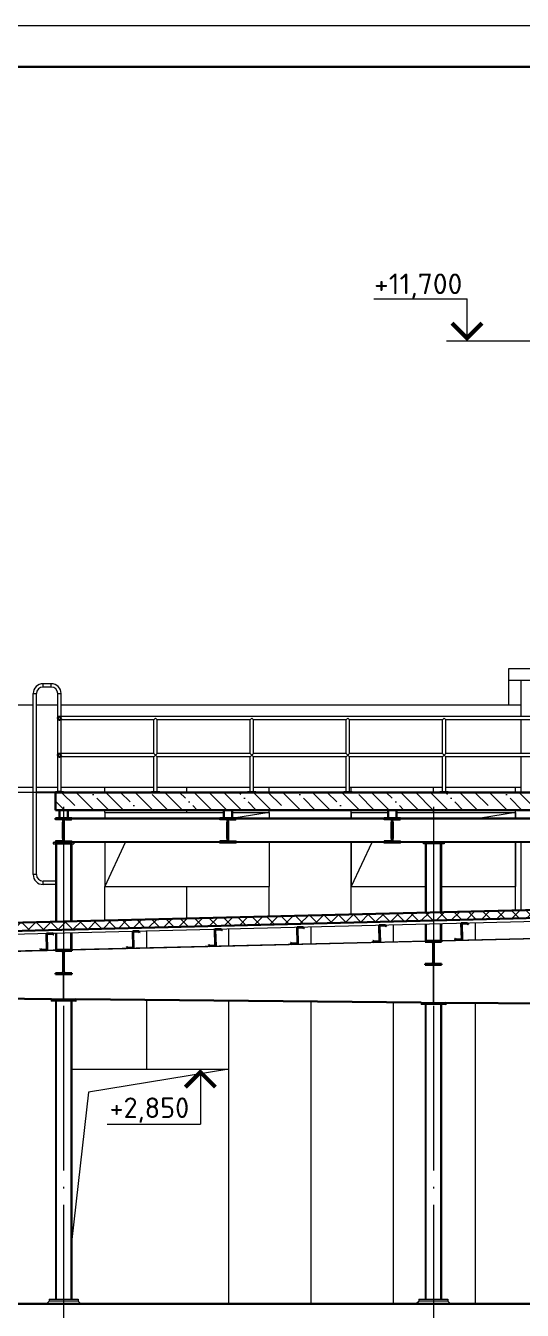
# Model space of a CAD drawing. Extents: x -965262 to 1142518, y -357520 to 71675.
# Drawn here: x -324808 to -318764, y -171602 to -155988 of the extents above; entities that cross this region are included whole.
import ezdxf

# ---------------------------------------------------------------- set-up
doc = ezdxf.new("R2010")
doc.units = 0
doc.header["$LTSCALE"] = 10
doc.linetypes.add('DOTE', pattern=[2.42, 2, -0.2, 0.02, -0.2])
doc.layers.get('0').update_dxf_attribs({"linetype": 'CONTINUOUS', "lineweight": 30})
doc.layers.add('DOTE', color=7, linetype='DOTE', lineweight=9)
doc.styles.add('GOST 2.304', font='isocpeur.ttf', dxfattribs={"width": 0.75, "height": 250})

# ---------------------------------------------------------------- blocks, each defined once
blk = doc.blocks.new('A$C29DB5A72')
at = {"lineweight": 15, "extrusion": (0, 1, 0)}
for p, q in [((1773, 2797), (1773, 2817)), ((1873, 2817), (1773, 2817)), ((1873, 2777), (1873, 2817)), ((1653, 2697), (1673, 2697)), ((1653, 497), (1653, 2697)), ((1673, 2697), (1693, 2697)), ((1693, 497), (1693, 2697)), ((1773, 2777), (1773, 2797)), ((1873, 2777), (1773, 2777)), ((1953, 2697), (1973, 2697)), ((1953, 1507), (1953, 2697)), ((1973, 2697), (1993, 2697)), ((1993, 1507), (1993, 2697)), ((7783, 2417), (1993, 2417)), ((3123, 2377), (1993, 2377)), ((3123, 2377), (3143, 2397)), ((3123, 1967), (3123, 2377)), ((3143, 2397), (3163, 2377)), ((4293, 2377), (3163, 2377)), ((3163, 1967), (3163, 2377)), ((4293, 2377), (4313, 2397)), ((4293, 1967), (4293, 2377)), ((4313, 2397), (4333, 2377)), ((5463, 2377), (4333, 2377)), ((4333, 1967), (4333, 2377)), ((5463, 2377), (5483, 2397)), ((5463, 1967), (5463, 2377)), ((5483, 2397), (5503, 2377)), ((6633, 2377), (5503, 2377)), ((5503, 1967), (5503, 2377)), ((6633, 2377), (6653, 2397)), ((6633, 1967), (6633, 2377)), ((6653, 2397), (6673, 2377)), ((7783, 2377), (6673, 2377)), ((6673, 1967), (6673, 2377)), ((3123, 1967), (1993, 1967)), ((3123, 1927), (1993, 1927)), ((3143, 1947), (3123, 1967)), ((3123, 1927), (3143, 1947)), ((3123, 1507), (3123, 1927)), ((3163, 1967), (3143, 1947)), ((3143, 1947), (3163, 1927)), ((4293, 1967), (3163, 1967)), ((4293, 1927), (3163, 1927)), ((3163, 1507), (3163, 1927)), ((4313, 1947), (4293, 1967)), ((4293, 1927), (4313, 1947)), ((4293, 1507), (4293, 1927)), ((4333, 1967), (4313, 1947)), ((4313, 1947), (4333, 1927)), ((5463, 1967), (4333, 1967)), ((5463, 1927), (4333, 1927)), ((4333, 1507), (4333, 1927)), ((5483, 1947), (5463, 1967)), ((5463, 1927), (5483, 1947)), ((5463, 1507), (5463, 1927)), ((5503, 1967), (5483, 1947)), ((5483, 1947), (5503, 1927)), ((6633, 1967), (5503, 1967)), ((6633, 1927), (5503, 1927)), ((5503, 1507), (5503, 1927)), ((6653, 1947), (6633, 1967)), ((6633, 1927), (6653, 1947)), ((6633, 1507), (6633, 1927)), ((6673, 1967), (6653, 1947)), ((6653, 1947), (6673, 1927)), ((7803, 1967), (6673, 1967)), ((7803, 1927), (6673, 1927)), ((6673, 1507), (6673, 1927)), ((1923, 1497), (1693, 1497)), ((1693, 1494), (1923, 1494)), ((1923, 1507), (1952, 1507)), ((1923, 1497), (1923, 1507)), ((1923, 1494), (1923, 1497)), ((1952, 1497), (1923, 1497)), ((1994, 1507), (1952, 1507)), ((1952, 1497), (1994, 1497)), ((1994, 1507), (2023, 1507)), ((2023, 1497), (1994, 1497)), ((2023, 1497), (2023, 1507)), ((3093, 1507), (3193, 1507)), ((3093, 1497), (3093, 1507)), ((3193, 1497), (3093, 1497)), ((3193, 1497), (3193, 1507)), ((4263, 1507), (4363, 1507)), ((4263, 1497), (4263, 1507)), ((4363, 1497), (4263, 1497)), ((4363, 1497), (4363, 1507)), ((5433, 1507), (5533, 1507)), ((5433, 1497), (5433, 1507)), ((5533, 1497), (5433, 1497)), ((5533, 1497), (5533, 1507)), ((6603, 1507), (6703, 1507)), ((6603, 1497), (6603, 1507)), ((6703, 1497), (6603, 1497)), ((6703, 1497), (6703, 1507)), ((1926, 1161), (1926, 1170)), ((2001, 1161), (1926, 1161)), ((2001, 1170), (2001, 1161)), ((2019, 1135), (2010, 1135)), ((2010, 935), (2010, 1135)), ((2027, 1135), (2036, 1135)), ((2036, 935), (2036, 1135)), ((2046, 1170), (2046, 1161)), ((2046, 1161), (2121, 1161)), ((2121, 1161), (2121, 1170)), ((3923, 1182), (2123, 1182)), ((3923, 1170), (2123, 1170)), ((3926, 1161), (3926, 1170)), ((4001, 1161), (3926, 1161)), ((4001, 1170), (4001, 1161)), ((4019, 1135), (4010, 1135)), ((4010, 935), (4010, 1135)), ((4027, 1135), (4036, 1135)), ((4036, 935), (4036, 1135)), ((4046, 1170), (4046, 1161)), ((4046, 1161), (4121, 1161)), ((4121, 1161), (4121, 1170)), ((5923, 1182), (4123, 1182)), ((5923, 1170), (4123, 1170)), ((5926, 1161), (5926, 1170)), ((6001, 1161), (5926, 1161)), ((6001, 1170), (6001, 1161)), ((6019, 1135), (6010, 1135)), ((6010, 935), (6010, 1135)), ((6027, 1135), (6036, 1135)), ((6036, 935), (6036, 1135)), ((6046, 1170), (6046, 1161)), ((6046, 1161), (6121, 1161)), ((6121, 1161), (6121, 1170)), ((7923, 1182), (6123, 1182)), ((7923, 1170), (6123, 1170)), ((1898, 888), (1898, 873)), ((1923, 888), (1898, 888)), ((1898, 873), (2148, 873)), ((1935, 873), (1923, 873)), ((1923, 873), (1923, -75)), ((2001, 909), (1926, 909)), ((1926, 909), (1926, 900)), ((1926, 879), (1926, 888)), ((2121, 879), (1926, 879)), ((1935, 873), (1935, -75)), ((2001, 900), (2001, 909)), ((2019, 935), (2010, 935)), ((2027, 935), (2036, 935)), ((2046, 909), (2121, 909)), ((2046, 900), (2046, 909)), ((2123, 873), (2111, 873)), ((2111, -70), (2111, 873)), ((2121, 909), (2121, 900)), ((2121, 888), (2121, 879)), ((2123, 900), (3923, 900)), ((2148, 888), (2123, 888)), ((3923, 888), (2123, 888)), ((2123, 873), (2123, -70)), ((2148, 888), (2148, 873)), ((4001, 909), (3926, 909)), ((3926, 909), (3926, 900)), ((3926, 879), (3926, 888)), ((4121, 879), (3926, 879)), ((4001, 900), (4001, 909)), ((4019, 935), (4010, 935)), ((4027, 935), (4036, 935)), ((4046, 909), (4121, 909)), ((4046, 900), (4046, 909)), ((4121, 909), (4121, 900)), ((4121, 888), (4121, 879)), ((4123, 900), (5923, 900)), ((5923, 888), (4123, 888)), ((6001, 909), (5926, 909)), ((5926, 909), (5926, 900)), ((5926, 879), (5926, 888)), ((6121, 879), (5926, 879)), ((6001, 900), (6001, 909)), ((6019, 935), (6010, 935)), ((6027, 935), (6036, 935)), ((6046, 909), (6121, 909)), ((6046, 900), (6046, 909)), ((6121, 909), (6121, 900)), ((6121, 888), (6121, 879)), ((6123, 900), (7923, 900)), ((7923, 888), (6123, 888)), ((6404, 873), (6404, 888)), ((6404, 888), (6654, 888)), ((6654, 873), (6404, 873)), ((6423, 873), (6423, 36)), ((6435, 873), (6423, 873)), ((6435, 873), (6435, 36)), ((6623, 873), (6611, 873)), ((6611, 41), (6611, 873)), ((6623, 873), (6623, 41)), ((6654, 888), (6654, 873)), ((1693, 497), (1653, 497)), ((1773, 377), (1773, 417)), ((1923, 417), (1773, 417)), ((1923, 377), (1773, 377)), ((5874, -321), (5869, -136)), ((5875, -136), (5869, -136)), ((5880, -321), (5875, -136)), ((6423, -104), (6423, -307)), ((6435, -104), (6435, -307)), ((6611, -303), (6611, -100)), ((6623, -99), (6623, -302)), ((6874, -296), (6869, -111)), ((6875, -111), (6869, -111)), ((6880, -296), (6875, -111)), ((-626, -481), (8299, -261)), ((1825, -421), (1821, -236)), ((1827, -236), (1821, -236)), ((1831, -421), (1827, -236)), ((1923, -215), (1923, -418)), ((1935, -215), (1935, -418)), ((2111, -414), (2111, -210)), ((2123, -210), (2123, -413)), ((2875, -395), (2870, -210)), ((2876, -210), (2870, -210)), ((2881, -395), (2876, -210)), ((3874, -370), (3870, -185)), ((3876, -185), (3870, -185)), ((3880, -370), (3876, -185)), ((4876, -160), (4870, -161)), ((4874, -345), (4870, -161)), ((4880, -345), (4876, -160)), ((8299, -270), (6623, -311)), ((1923, -427), (-625, -490)), ((6423, -316), (2123, -422)), ((1874, -1012), (-613, -990)), ((-613, -990), (1874, -1012)), ((-613, -998), (1874, -1020)), ((1874, -1012), (1873, -1027)), ((2173, -1030), (1873, -1027)), ((1873, -1027), (1873, -1042)), ((1873, -1027), (2173, -1030)), ((2173, -1045), (1873, -1042)), ((1874, -1012), (1874, -1012)), ((1874, -1012), (2174, -1015)), ((1924, -1043), (1924, -4663)), ((1936, -4663), (1936, -1043)), ((2112, -1044), (2112, -4663)), ((2124, -1045), (2124, -4663)), ((2174, -1015), (2173, -1030)), ((2173, -1030), (2173, -1045)), ((2174, -1015), (3853, -1030)), ((6373, -1053), (2174, -1015)), ((2174, -1015), (2174, -1015)), ((2174, -1023), (6373, -1061)), ((6373, -1053), (6373, -1053)), ((6373, -1053), (6373, -1068)), ((6373, -1053), (6673, -1056)), ((6373, -1068), (6373, -1083)), ((6373, -1068), (6673, -1071)), ((6673, -1071), (6373, -1068)), ((6673, -1086), (6373, -1083)), ((6423, -1083), (6423, -4663)), ((6435, -4663), (6435, -1083)), ((6611, -1085), (6611, -4663)), ((6623, -1085), (6623, -4663)), ((8299, -1070), (6673, -1056)), ((6673, -1056), (6673, -1071)), ((6673, -1056), (6673, -1056)), ((6673, -1064), (8299, -1078)), ((6673, -1071), (6673, -1086)), ((1849, -4663), (1849, -4688)), ((1849, -4663), (2199, -4663)), ((2199, -4663), (2199, -4688)), ((6348, -4663), (6348, -4688)), ((6348, -4663), (6698, -4663)), ((6698, -4663), (6698, -4688)), ((2199, -4688), (1849, -4688)), ((6698, -4688), (6348, -4688))]:
    blk.add_line(p, q, dxfattribs=at)
at = {"extrusion": (0, 1, 0)}
for p, q in [((1923, 1182), (1923, 1170)), ((2123, 1182), (1923, 1182)), ((1923, 1170), (2019, 1170)), ((2019, 1170), (2019, 900)), ((2027, 1170), (2123, 1170)), ((2027, 900), (2027, 1170)), ((2123, 1170), (2123, 1182)), ((3923, 1182), (3923, 1170)), ((4123, 1182), (3923, 1182)), ((3923, 1170), (4019, 1170)), ((4019, 1170), (4019, 900)), ((4027, 1170), (4123, 1170)), ((4027, 900), (4027, 1170)), ((4123, 1170), (4123, 1182)), ((5923, 1182), (5923, 1170)), ((6123, 1182), (5923, 1182)), ((5923, 1170), (6019, 1170)), ((6019, 1170), (6019, 900)), ((6027, 1170), (6123, 1170)), ((6027, 900), (6027, 1170)), ((6123, 1170), (6123, 1182)), ((1923, 900), (1923, 888)), ((2019, 900), (1923, 900)), ((1923, 888), (2123, 888)), ((2123, 900), (2027, 900)), ((2123, 888), (2123, 900)), ((3923, 900), (3923, 888)), ((4019, 900), (3923, 900)), ((3923, 888), (4123, 888)), ((4123, 900), (4027, 900)), ((4123, 888), (4123, 900)), ((5923, 900), (5923, 888)), ((6019, 900), (5923, 900)), ((5923, 888), (6123, 888)), ((6123, 900), (6027, 900)), ((6123, 888), (6123, 900))]:
    blk.add_line(p, q, dxfattribs=at)
at = {"ltscale": 5}
for p, q in [((6623, -307), (6423, -307)), ((6423, -307), (6423, -319)), ((6623, -319), (6623, -307)), ((2123, -418), (1923, -418)), ((1923, -418), (1923, -430)), ((1923, -430), (1999, -430)), ((2019, -450), (2019, -680)), ((2027, -680), (2027, -450)), ((2047, -430), (2123, -430)), ((2123, -430), (2123, -418)), ((6423, -319), (6499, -319)), ((6519, -339), (6519, -569)), ((6527, -569), (6527, -339)), ((6547, -319), (6623, -319)), ((6499, -589), (6423, -589)), ((6423, -589), (6423, -601)), ((6423, -601), (6623, -601)), ((6623, -589), (6547, -589)), ((6623, -601), (6623, -589)), ((1999, -700), (1923, -700)), ((1923, -700), (1923, -712)), ((1923, -712), (2123, -712)), ((2123, -700), (2047, -700)), ((2123, -712), (2123, -700))]:
    blk.add_line(p, q, dxfattribs=at)
at = {"lineweight": 15}
for p, q in [((6519, -601), (6519, -1054)), ((6527, -1054), (6527, -601)), ((2019, -712), (2019, -1013)), ((2027, -1013), (2027, -712))]:
    blk.add_line(p, q, dxfattribs=at)
for points in [[(2073, 1282), (1973, 1282), (1973, 1182), (2073, 1182)], [(4073, 1282), (3973, 1282), (3973, 1182), (4073, 1182)], [(6073, 1282), (5973, 1282), (5973, 1182), (6073, 1182)]]:
    blk.add_lwpolyline(points, close=True)
for centre in [(1973, 2397), (1973, 1947)]:
    blk.add_circle(centre, 20)
for centre, radius, start, end in [((1773, 2697), 120, 90, 180), ((1873, 2697), 120, 0, 90), ((1773, 2697), 80, 90, 180), ((1873, 2697), 80, 0, 90), ((1773, 497), 120, 180, 270), ((1773, 497), 80, 180, 270)]:
    blk.add_arc(centre, radius, start, end, dxfattribs=at)
at = {"ltscale": 5}
for centre, start, end in [((1999, -450), 0, 90), ((2047, -450), 90, 180), ((6499, -339), 0, 90), ((6547, -339), 90, 180), ((6499, -569), 270, 0), ((6547, -569), 180, 270), ((1999, -680), 270, 0), ((2047, -680), 180, 270)]:
    blk.add_arc(centre, 20, start, end, dxfattribs=at)

msp = doc.modelspace()

# ---------------------------------------------------------------- hatches: boundary and pattern name
at = {"lineweight": 15}
h = msp.add_hatch(dxfattribs=at)
h.set_pattern_fill('ANSI35', color=256, scale=40, angle=90)
h.set_pattern_definition([(135, (-294396.03, -168521.3), (-179.6051, -179.6051), []), (135, (-294396.03, -168341.69), (-179.6051, -179.6051), [317.5, -63.5, 0, -63.5])])
h.paths.add_polyline_path([(-324446, -165521.3), (-318346, -165521.3), (-318346, -165306.3), (-324446, -165306.3)])
h = msp.add_hatch(dxfattribs=at)
h.set_pattern_fill('ANSI37', color=30, scale=40)
h.set_pattern_definition([(45, (-755374.4, -509928.79), (-89.80256, 89.80256), []), (135, (-755374.4, -509928.79), (-89.80256, -89.80256), [])])
h.paths.add_polyline_path([(-336902.4, -167285.4), (-318047.3, -166820.3), (-318050.9, -166720.4), (-336906, -167185.5)])

# ---------------------------------------------------------------- linework, layer by layer
at = {"lineweight": 15, "ltscale": 0.3}
for p, q in [((-320569.4, -159308.2, -3259.8), (-319437, -159308.2, -3259.8)), ((-323814.2, -169340.5, -3259.8), (-322681.8, -169340.5, -3259.8))]:
    msp.add_line(p, q, dxfattribs=at)
at = {"lineweight": 15}
for p, q in [((-319437, -159821.3, -3259.8), (-319437, -159308.2, -3259.8)), ((-318346, -159821.3, -4711.1), (-319688.1, -159821.3, -3259.8)), ((-324716, -164246.3, -3259.8), (-331180.8, -164246.3, -3259.8)), ((-324416, -164246.3, -3259.8), (-324676, -164246.3, -3259.8)), ((-318781, -164246.3, -3259.8), (-324376, -164246.3, -3259.8)), ((-324716, -165246.3, -3259.8), (-331180.8, -165246.3, -3259.8)), ((-324391.8, -165306.3, -3259.8), (-325510.8, -165306.3, -3259.8)), ((-324416, -165246.3, -3259.8), (-324676, -165246.3, -3259.8)), ((-323246, -165246.3, -3259.8), (-324376, -165246.3, -3259.8)), ((-322076, -165246.3, -3259.8), (-323206, -165246.3, -3259.8)), ((-320906, -165246.3, -3259.8), (-322036, -165246.3, -3259.8)), ((-319736, -165246.3, -3259.8), (-320866, -165246.3, -3259.8)), ((-318781, -165246.3, -3259.8), (-319696, -165246.3, -3259.8)), ((-322681.8, -168671.3, -3259.8), (-322681.8, -169340.5, -3259.8)), ((-324520.9, -171491.3, -3259.8), (-324549.6, -171520.1, -3259.8)), ((-324170.9, -171491.3, -3259.8), (-324142.1, -171520.1, -3259.8)), ((-320021, -171491.3, -3259.8), (-320049.8, -171520.1, -3259.8)), ((-319671, -171491.3, -3259.8), (-319642.3, -171520.1, -3259.8))]:
    msp.add_line(p, q, dxfattribs=at)
at = {"color": 30, "lineweight": 15}
for p, q in [((-318446, -163806.3, -3259.8), (-318931, -163806.3, -3259.8)), ((-318446, -163946.3, -3259.8), (-318931, -163946.3, -3259.8)), ((-323846, -165551.3, -3259.8), (-322396, -165551.3, -3259.8)), ((-323846, -165551.3, -3259.8), (-323846, -165621.3, -3259.8)), ((-322296, -165551.3, -3259.8), (-321846, -165551.3, -3259.8)), ((-321846, -165551.3, -3259.8), (-322273.8, -165621.3, -3259.8)), ((-321846, -165551.3, -3259.8), (-321846, -165621.3, -3259.8)), ((-320846, -165551.3, -3259.8), (-320396, -165551.3, -3259.8)), ((-320846, -165551.3, -3259.8), (-320846, -165621.3, -3259.8)), ((-320296, -165551.3, -3259.8), (-318846, -165551.3, -3259.8)), ((-318846, -165551.3, -3259.8), (-319273.8, -165621.3, -3259.8)), ((-318846, -165551.3, -3259.8), (-318846, -165621.3, -3259.8)), ((-323846, -165915.3, -3259.8), (-323846, -166451.3, -3259.8)), ((-323595.9, -165915.3, -3259.8), (-323846, -166451.3, -3259.8)), ((-321846, -165915.3, -3259.8), (-321846, -166451.3, -3259.8)), ((-320846, -165915.3, -3259.8), (-320846, -166451.3, -3259.8)), ((-320595.9, -165915.3, -3259.8), (-320846, -166451.3, -3259.8)), ((-318846, -165915.3, -3259.8), (-318846, -166451.3, -3259.8)), ((-323846, -166451.3, -3259.8), (-321846, -166451.3, -3259.8)), ((-320846, -166451.3, -3259.8), (-319946, -166451.3, -3259.8)), ((-319746, -166451.3, -3259.8), (-318846, -166451.3, -3259.8)), ((-336901.2, -167325.4, -3259.8), (-318045.8, -166860.3, -3259.8)), ((-324245.9, -168671.3, -3259.8), (-322333.5, -168671.3, -3259.8)), ((-322333.5, -168671.3, -3259.8), (-324044.1, -168951.1, -3259.8)), ((-322333.5, -171521.3, -3259.8), (-322333.5, -168671.3, -3259.8)), ((-324044.1, -168951.1, -3259.8), (-324245.9, -170742.6, -3259.8))]:
    msp.add_line(p, q, dxfattribs=at)
at = {"color": 30, "lineweight": 15, "ltscale": 100}
for p, q in [((-318931, -163806.3, -3259.8), (-318931, -164246.3, -3259.8)), ((-318781, -163946.3, -3259.8), (-318781, -164386.3, -3259.8)), ((-318781, -164426.3, -3259.8), (-318781, -164836.3, -3259.8)), ((-318781, -164876.3, -3259.8), (-318781, -165306.3, -3259.8)), ((-318781, -165915.3, -3259.8), (-318781, -166738.4, -3259.8))]:
    msp.add_line(p, q, dxfattribs=at)
at = {"color": 30, "lineweight": 5}
for p, q in [((-323846, -165306.3, -3259.8), (-323846, -165246.3, -3259.8)), ((-322846, -165306.3, -3259.8), (-322846, -165246.3, -3259.8)), ((-321846, -165306.3, -3259.8), (-321846, -165246.3, -3259.8)), ((-320846, -165306.3, -3259.8), (-320846, -165246.3, -3259.8)), ((-319846, -165306.3, -3259.8), (-319846, -165246.3, -3259.8)), ((-318846, -165306.3, -3259.8), (-318846, -165246.3, -3259.8)), ((-323846, -165551.3, -3259.8), (-323846, -165521.3, -3259.8)), ((-322846, -165551.3, -3259.8), (-322846, -165521.3, -3259.8)), ((-321846, -165551.3, -3259.8), (-321846, -165521.3, -3259.8)), ((-320846, -165621.3, -3259.8), (-320846, -165521.3, -3259.8)), ((-319846, -165551.3, -3259.8), (-319846, -165521.3, -3259.8)), ((-318846, -165621.3, -3259.8), (-318846, -165521.3, -3259.8)), ((-320846, -166789.3, -3259.8), (-320846, -165915.3, -3259.8)), ((-318846, -166740, -3259.8), (-318846, -165915.3, -3259.8)), ((-323846, -166863.3, -3259.8), (-323846, -166451.3, -3259.8)), ((-322846, -166838.7, -3259.8), (-322846, -166451.3, -3259.8)), ((-321846, -166814, -3259.8), (-321846, -166451.3, -3259.8)), ((-319333.5, -167095.2, -3259.8), (-319333.5, -166892.1, -3259.8)), ((-323333.5, -167193.8, -3259.8), (-323333.5, -166990.7, -3259.8)), ((-322333.5, -167169.2, -3259.8), (-322333.5, -166966.1, -3259.8)), ((-321333.5, -167144.5, -3259.8), (-321333.5, -166941.4, -3259.8)), ((-320333.5, -167119.8, -3259.8), (-320333.5, -166916.7, -3259.8)), ((-323333.5, -168671.3, -3259.8), (-323333.5, -167833.8, -3259.8)), ((-322333.5, -168671.3, -3259.8), (-322333.5, -167842.8, -3259.8)), ((-321333.5, -171521.3, -3259.8), (-321333.5, -167851.8, -3259.8)), ((-320333.5, -171521.3, -3259.8), (-320333.5, -167860.9, -3259.8)), ((-319333.5, -171521.3, -3259.8), (-319333.5, -167869.9, -3259.8))]:
    msp.add_line(p, q, dxfattribs=at)
at = {"color": 30}
for p, q in [((-336906, -167185.5, -3259.8), (-318050.9, -166720.4, -3259.8)), ((-336902.4, -167285.4, -3259.8), (-318047.3, -166820.3, -3259.8))]:
    msp.add_line(p, q, dxfattribs=at)
for p, q in [((-319506, -166896.3, -3259.8), (-319429.9, -166894.4, -3259.8)), ((-319501.1, -167094.2, -3259.8), (-319506, -166896.3, -3259.8)), ((-319432.2, -166899.6, -3259.8), (-319500.8, -166901.3, -3259.8)), ((-319500.8, -166901.3, -3259.8), (-319495.9, -167099.2, -3259.8)), ((-319422, -166911.1, -3259.8), (-319432.2, -166899.6, -3259.8)), ((-319429.9, -166894.4, -3259.8), (-319418.2, -166907.8, -3259.8)), ((-319418.2, -166907.8, -3259.8), (-319422, -166911.1, -3259.8)), ((-324554.5, -167020.9, -3259.8), (-324478.4, -167019, -3259.8)), ((-324549.5, -167218.7, -3259.8), (-324554.5, -167020.9, -3259.8)), ((-324480.6, -167024.1, -3259.8), (-324549.3, -167025.8, -3259.8)), ((-324549.3, -167025.8, -3259.8), (-324544.3, -167223.7, -3259.8)), ((-324470.4, -167035.6, -3259.8), (-324480.6, -167024.1, -3259.8)), ((-324478.4, -167019, -3259.8), (-324466.6, -167032.3, -3259.8)), ((-324466.6, -167032.3, -3259.8), (-324470.4, -167035.6, -3259.8)), ((-323504.8, -166995, -3259.8), (-323428.7, -166993.1, -3259.8)), ((-323499.9, -167192.8, -3259.8), (-323504.8, -166995, -3259.8)), ((-323430.9, -166998.2, -3259.8), (-323499.6, -166999.9, -3259.8)), ((-323499.6, -166999.9, -3259.8), (-323494.7, -167197.8, -3259.8)), ((-323420.8, -167009.7, -3259.8), (-323430.9, -166998.2, -3259.8)), ((-323428.7, -166993.1, -3259.8), (-323417, -167006.4, -3259.8)), ((-323417, -167006.4, -3259.8), (-323420.8, -167009.7, -3259.8)), ((-322505.1, -166970.3, -3259.8), (-322429, -166968.4, -3259.8)), ((-322500.2, -167168.2, -3259.8), (-322505.1, -166970.3, -3259.8)), ((-322431.2, -166973.5, -3259.8), (-322499.9, -166975.3, -3259.8)), ((-322499.9, -166975.3, -3259.8), (-322495, -167173.1, -3259.8)), ((-322421.1, -166985.1, -3259.8), (-322431.2, -166973.5, -3259.8)), ((-322429, -166968.4, -3259.8), (-322417.3, -166981.7, -3259.8)), ((-322417.3, -166981.7, -3259.8), (-322421.1, -166985.1, -3259.8)), ((-321505.4, -166945.7, -3259.8), (-321429.3, -166943.8, -3259.8)), ((-321500.5, -167143.5, -3259.8), (-321505.4, -166945.7, -3259.8)), ((-321431.6, -166948.9, -3259.8), (-321500.2, -166950.6, -3259.8)), ((-321500.2, -166950.6, -3259.8), (-321495.3, -167148.5, -3259.8)), ((-321421.4, -166960.4, -3259.8), (-321431.6, -166948.9, -3259.8)), ((-321429.3, -166943.8, -3259.8), (-321417.6, -166957.1, -3259.8)), ((-321417.6, -166957.1, -3259.8), (-321421.4, -166960.4, -3259.8)), ((-320505.7, -166921, -3259.8), (-320429.6, -166919.1, -3259.8)), ((-320500.8, -167118.9, -3259.8), (-320505.7, -166921, -3259.8)), ((-320431.9, -166924.2, -3259.8), (-320500.5, -166925.9, -3259.8)), ((-320500.5, -166925.9, -3259.8), (-320495.6, -167123.8, -3259.8)), ((-320421.7, -166935.8, -3259.8), (-320431.9, -166924.2, -3259.8)), ((-320429.6, -166919.1, -3259.8), (-320417.9, -166932.4, -3259.8)), ((-320417.9, -166932.4, -3259.8), (-320421.7, -166935.8, -3259.8)), ((-324632.2, -167212.3, -3259.8), (-324628.4, -167208.9, -3259.8)), ((-324620.5, -167225.6, -3259.8), (-324632.2, -167212.3, -3259.8)), ((-324628.4, -167208.9, -3259.8), (-324618.2, -167220.4, -3259.8)), ((-324544.3, -167223.7, -3259.8), (-324620.5, -167225.6, -3259.8)), ((-324618.2, -167220.4, -3259.8), (-324549.5, -167218.7, -3259.8)), ((-323582.5, -167186.4, -3259.8), (-323578.7, -167183, -3259.8)), ((-323570.8, -167199.7, -3259.8), (-323582.5, -167186.4, -3259.8)), ((-323578.7, -167183, -3259.8), (-323568.5, -167194.6, -3259.8)), ((-323494.7, -167197.8, -3259.8), (-323570.8, -167199.7, -3259.8)), ((-323568.5, -167194.6, -3259.8), (-323499.9, -167192.8, -3259.8)), ((-322582.8, -167161.7, -3259.8), (-322579, -167158.4, -3259.8)), ((-322571.1, -167175, -3259.8), (-322582.8, -167161.7, -3259.8)), ((-322579, -167158.4, -3259.8), (-322568.8, -167169.9, -3259.8)), ((-322495, -167173.1, -3259.8), (-322571.1, -167175, -3259.8)), ((-322568.8, -167169.9, -3259.8), (-322500.2, -167168.2, -3259.8)), ((-321583.1, -167137.1, -3259.8), (-321579.3, -167133.7, -3259.8)), ((-321571.4, -167150.4, -3259.8), (-321583.1, -167137.1, -3259.8)), ((-321579.3, -167133.7, -3259.8), (-321569.1, -167145.2, -3259.8)), ((-321495.3, -167148.5, -3259.8), (-321571.4, -167150.4, -3259.8)), ((-321569.1, -167145.2, -3259.8), (-321500.5, -167143.5, -3259.8)), ((-320583.4, -167112.4, -3259.8), (-320579.6, -167109, -3259.8)), ((-320571.7, -167125.7, -3259.8), (-320583.4, -167112.4, -3259.8)), ((-320579.6, -167109, -3259.8), (-320569.4, -167120.6, -3259.8)), ((-320495.6, -167123.8, -3259.8), (-320571.7, -167125.7, -3259.8)), ((-320569.4, -167120.6, -3259.8), (-320500.8, -167118.9, -3259.8)), ((-319583.7, -167087.7, -3259.8), (-319579.9, -167084.4, -3259.8)), ((-319572, -167101.1, -3259.8), (-319583.7, -167087.7, -3259.8)), ((-319579.9, -167084.4, -3259.8), (-319569.7, -167095.9, -3259.8)), ((-319495.9, -167099.2, -3259.8), (-319572, -167101.1, -3259.8)), ((-319569.7, -167095.9, -3259.8), (-319501.1, -167094.2, -3259.8)), ((-319658.9, -171521.3, -3259.8), (-319072.9, -171521.3, -3259.8))]:
    msp.add_line(p, q)
at = {"extrusion": (1.83697e-16, 0, -1)}
msp.add_line((-336756, -171521.3, -3259.8), (-282346, -171521.3, -3259.8), dxfattribs=at)
at = {"lineweight": 15, "elevation": -3259.8}
msp.add_lwpolyline([(-226932.4, -240087.8), (-226932.4, -155987.8), (-345832.4, -155987.8), (-345832.4, -240087.8)], close=True, dxfattribs=at)
at = {"elevation": -3259.8}
for points in [[(-227432.4, -239587.8), (-227432.4, -156487.8), (-343832.4, -156487.8), (-343832.4, -239587.8)], [(-324446, -165521.3), (-318346, -165521.3), (-318346, -165306.3), (-324446, -165306.3)]]:
    msp.add_lwpolyline(points, close=True, dxfattribs=at)
at = {"lineweight": 15, "const_width": 50, "elevation": -3259.8}
for points in [[(-319619.3, -159603.6), (-319437, -159785.9), (-319254.7, -159603.6)], [(-322864.2, -168888.9), (-322681.8, -168706.6), (-322499.5, -168888.9)]]:
    msp.add_lwpolyline(points, dxfattribs=at)
at = {"layer": 'DOTE', "ltscale": 100, "extrusion": (0, -1, 0)}
for p, q in [((-324346, -165481.3, -4711.1), (-324346, -176018.3, -4711.1)), ((-319846, -165481.3, -4711.1), (-319846, -174469.9, -3259.8))]:
    msp.add_line(p, q, dxfattribs=at)

# ---------------------------------------------------------------- block references
msp.add_blockref('A$C29DB5A72', (-326369.4, -166803, -3259.8))

# ---------------------------------------------------------------- texts
at = {"style": 'GOST 2.304'}
msp.add_text('+2,850', height=250, dxfattribs=at).set_placement((-323786.5, -169264.7, -3259.8))
at = {"insert": (-320030.6, -159154.3, -3259.8), "char_height": 250, "width": 1000, "attachment_point": 5, "style": 'GOST 2.304'}
msp.add_mtext('{\\W1.05;+11,700}', dxfattribs=at)

doc.saveas('drawing.dxf')
